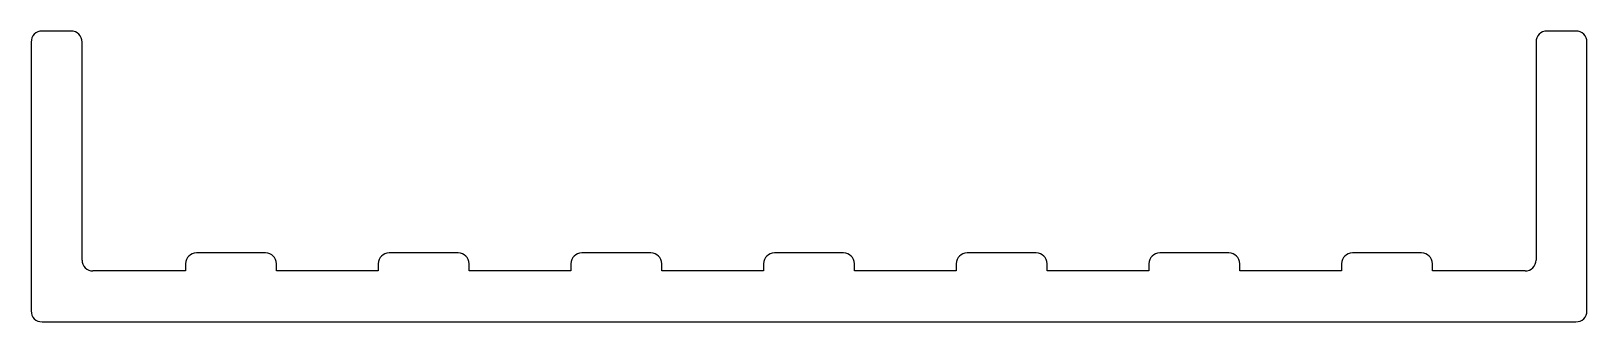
# Model space of a CAD drawing. Extents: x 1568.4 to 1611.2, y 2364.3 to 2372.3.
import ezdxf

# ---------------------------------------------------------------- set-up
doc = ezdxf.new("R2010")
doc.units = 0
doc.layers.get('0').update_dxf_attribs({"linetype": 'CONTINUOUS'})

msp = doc.modelspace()

# ---------------------------------------------------------------- linework, layer by layer
for p, q in [((1568.401, 2372.003), (1568.401, 2364.603)), ((1569.501, 2372.303), (1568.701, 2372.303)), ((1569.801, 2366.003), (1569.801, 2372.003)), ((1609.801, 2372.003), (1609.801, 2366.003)), ((1610.901, 2372.303), (1610.101, 2372.303)), ((1611.201, 2364.603), (1611.201, 2372.003)), ((1574.851, 2366.203), (1572.951, 2366.203)), ((1580.151, 2366.203), (1578.251, 2366.203)), ((1585.451, 2366.203), (1583.551, 2366.203)), ((1590.751, 2366.203), (1588.851, 2366.203)), ((1596.051, 2366.203), (1594.151, 2366.203)), ((1601.351, 2366.203), (1599.451, 2366.203)), ((1606.651, 2366.203), (1604.751, 2366.203)), ((1572.651, 2365.703), (1570.101, 2365.703)), ((1572.651, 2365.903), (1572.651, 2365.703)), ((1575.151, 2365.703), (1575.151, 2365.903)), ((1577.951, 2365.703), (1575.151, 2365.703)), ((1577.951, 2365.903), (1577.951, 2365.703)), ((1580.451, 2365.703), (1580.451, 2365.903)), ((1583.251, 2365.703), (1580.451, 2365.703)), ((1583.251, 2365.903), (1583.251, 2365.703)), ((1585.751, 2365.703), (1585.751, 2365.903)), ((1588.551, 2365.703), (1585.751, 2365.703)), ((1588.551, 2365.903), (1588.551, 2365.703)), ((1591.051, 2365.703), (1591.051, 2365.903)), ((1593.851, 2365.703), (1591.051, 2365.703)), ((1593.851, 2365.903), (1593.851, 2365.703)), ((1596.351, 2365.703), (1596.351, 2365.903)), ((1599.151, 2365.703), (1596.351, 2365.703)), ((1599.151, 2365.903), (1599.151, 2365.703)), ((1601.651, 2365.703), (1601.651, 2365.903)), ((1604.451, 2365.703), (1601.651, 2365.703)), ((1604.451, 2365.903), (1604.451, 2365.703)), ((1606.951, 2365.703), (1606.951, 2365.903)), ((1609.501, 2365.703), (1606.951, 2365.703)), ((1568.701, 2364.303), (1610.901, 2364.303))]:
    msp.add_line(p, q)
for centre, start, end in [((1568.701, 2372.003), 90, 180), ((1569.501, 2372.003), 0, 90), ((1610.101, 2372.003), 90, 180), ((1610.901, 2372.003), 0, 90), ((1570.101, 2366.003), 180, 270), ((1572.951, 2365.903), 90, 180), ((1574.851, 2365.903), 360, 90), ((1578.251, 2365.903), 90, 180), ((1580.151, 2365.903), 0, 90), ((1583.551, 2365.903), 90, 180), ((1585.451, 2365.903), 0, 90), ((1588.851, 2365.903), 90, 180), ((1590.751, 2365.903), 0, 90), ((1594.151, 2365.903), 90, 180), ((1596.051, 2365.903), 0, 90), ((1599.451, 2365.903), 90, 180), ((1601.351, 2365.903), 360, 90), ((1604.751, 2365.903), 90, 180), ((1606.651, 2365.903), 0, 90), ((1609.501, 2366.003), 270, 0), ((1568.701, 2364.603), 180, 270), ((1610.901, 2364.603), 270, 0)]:
    msp.add_arc(centre, 0.3, start, end)

doc.saveas('drawing.dxf')
